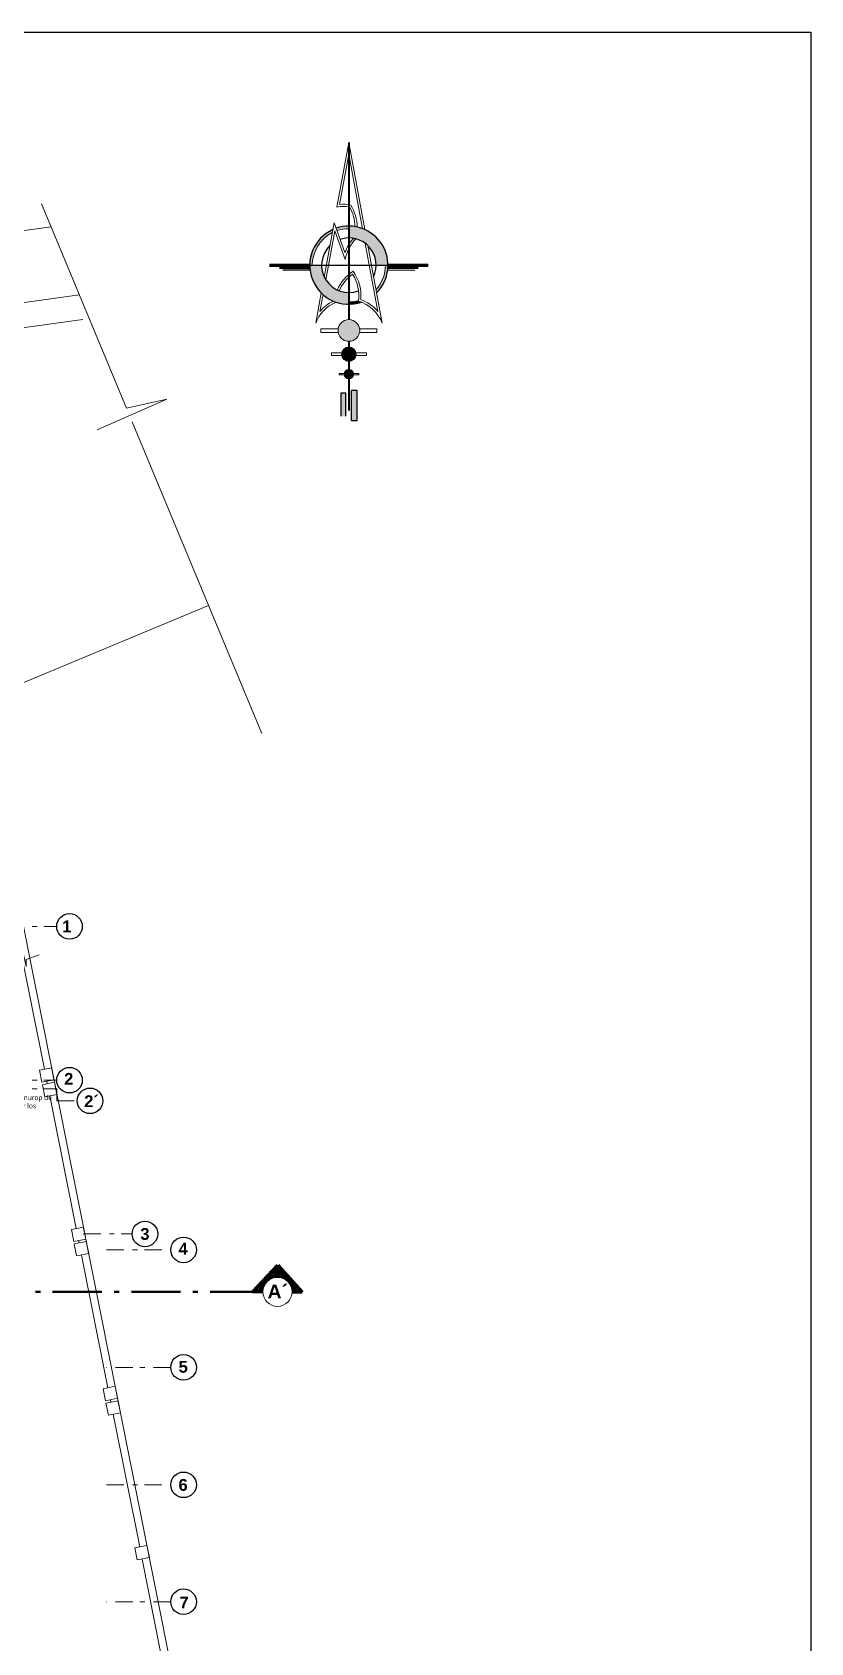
# Model space of a CAD drawing. Header units: metres. Extents: x 28 to 239, y -1 to 113.
# Drawn here: x 131.89 to 147.71, y 80.18 to 112.91 of the extents above; entities that cross this region are included whole.
import ezdxf
from ezdxf import colors
from ezdxf.entities.mleader import LeaderData, LeaderLine
from ezdxf.enums import TextEntityAlignment as Align
from ezdxf.math import Vec2, Vec3

# ---------------------------------------------------------------- set-up
doc = ezdxf.new("R2010")
doc.units = ezdxf.units.M
doc.set_wipeout_variables(frame=1)
for name, pattern in [('1CORTE', [1.5, 1, -0.25, 0, -0.25]), ('ACAD_ISO04W100', [30, 24, -3, 0, -3]), ('Dot & Dashed', [0.670278, 0.352778, -0.176389, 0, -0.141111])]:
    doc.linetypes.add(name, pattern=pattern)
for name, color, linetype, lineweight in [('1', 7, 'Continuous', 5), ('AA. Proyeccion Corte', 10, '1CORTE', 50), ('CORTE_EJE', 31, 'ACAD_ISO04W100', 80), ('Cotas varias El', 253, 'Continuous', 13), ('GRAFO 0 BLANCO', 7, 'Continuous', 0), ('GRAFO 4', 7, 'Continuous', 30), ('GRAFO01', 7, 'Continuous', 0), ('Letras El', 9, 'Continuous', 5), ('NORTE', 7, 'Continuous', 9), ('PISTA', 1, 'Continuous', 5), ('TEXTOS-SUBTITULO', 7, 'Continuous', 30)]:
    doc.layers.add(name, color=color, linetype=linetype, lineweight=lineweight)
doc.layers.add('Mobiliario', color=7, linetype='Continuous', lineweight=0, true_color=0x7f7f7f)
doc.styles.add('Generales', font='trebuc.ttf', dxfattribs={"height": 0.1})
doc.styles.add('GENERATED_STYLE_1', font='arialbd.ttf')
doc.styles.add('TURBO_BASS', font='swisseb.ttf')

# ---------------------------------------------------------------- blocks, each defined once
blk = doc.blocks.new('A$C47EA5D3F')
at = {"extrusion": (7.44261e-05, 0.001628, 0.999999)}
h = blk.add_hatch(color=256, dxfattribs=at)
h.paths.add_polyline_path([(3.29, 3.691), (3.357, 3.733, 0.29558), (2.292, 3.554), (2.335, 3.507, -0.282524)])
h.paths.add_polyline_path([(3.648, 3.449), (3.695, 3.492, 0.083076), (3.437, 3.694), (3.407, 3.637, -0.082797)])
at = {"lineweight": 25, "extrusion": (7.44261e-05, 0.001628, 0.999999)}
h = blk.add_hatch(color=142, dxfattribs=at)
h.set_gradient(color1=(41, 136, 214), color2=(10, 25, 46), tint=1, name='INVSPHERICAL')
h.paths.add_polyline_path([(2.494, 3.334), (2.292, 3.554, 0.414214), (2.23, 2.151), (2.45, 2.353, -0.414214)])
h = blk.add_hatch(color=142, dxfattribs=at)
h.set_gradient(color1=(41, 136, 214), color2=(10, 25, 46), tint=1, name='INVSPHERICAL')
h.paths.add_polyline_path([(3.431, 2.31), (3.633, 2.089, 0.414214), (3.695, 3.492), (3.475, 3.291, -0.414214)])
at = {"extrusion": (7.44261e-05, 0.001628, 0.999999)}
for points in [[(2.489, 1.949, 0.022784), (2.456, 2.024, 0.00433), (2.47, 2.034, -0.067814), (2.277, 2.194), (2.23, 2.151, 0.083153)], [(3.633, 2.089), (3.59, 2.137, -0.186794), (2.965, 1.893), (2.917, 1.83, 0.199292)]]:
    blk.add_hatch(color=256, dxfattribs=at).paths.add_polyline_path(points)
h = blk.add_hatch(color=142, dxfattribs=at)
h.set_gradient(color1=(41, 136, 214), color2=(14, 34, 63), tint=1, name='INVSPHERICAL')
h.paths.add_polyline_path([(2.016, 1.704, 1), (1.467, 1.704, 1)])
h = blk.add_hatch(color=142, dxfattribs=at)
h.set_gradient(color1=(41, 136, 214), color2=(14, 34, 63), tint=1, name='INVSPHERICAL')
h.paths.add_polyline_path([(1.478, 1.295, 1), (1.111, 1.295, 1)])
h = blk.add_hatch(color=142, dxfattribs=at)
h.set_gradient(color1=(41, 136, 214), color2=(14, 34, 63), tint=1, name='INVSPHERICAL')
h.paths.add_polyline_path([(0.803, 0.953, 1), (1.04, 0.953, 1)])
h = blk.add_hatch(color=142, dxfattribs=at)
h.set_gradient(color1=(41, 136, 214), color2=(13, 31, 58), tint=1, name='CURVED')
h.paths.add_polyline_path([(0.34, 0.529), (0.307, 0.657), (0, 0.376), (0.078, 0.29)])
h.paths.add_polyline_path([(0.52, 0.694), (0.441, 0.78), (0.307, 0.657), (0.34, 0.529)])
h = blk.add_hatch(color=142, dxfattribs=at)
h.set_gradient(color1=(41, 136, 214), color2=(13, 31, 58), tint=1, name='CURVED')
h.paths.add_polyline_path([(0.43, 0.414), (0.588, 0.358), (0.197, 0), (0.097, 0.109)])
h.paths.add_polyline_path([(0.659, 0.623), (0.759, 0.514), (0.588, 0.358), (0.43, 0.414)])
at = {"lineweight": 40, "extrusion": (7.44261e-05, 0.001628, 0.999999)}
for p, q in [((5.264, 4.928, -0.005), (1.944, 1.889, 0)), ((1.723, 4.074, -0.003), (2.243, 3.506, -0.002)), ((3.581, 2.045, 0), (4.101, 1.477, 0.001)), ((1.539, 1.518, 0.001), (1.43, 1.418, 0.001)), ((0.834, 0.873, 0.002), (0.242, 0.331, 0.003)), ((1.16, 1.171, 0.001), (1.009, 1.033, 0.002))]:
    blk.add_line(p, q, dxfattribs=at)
at = {"lineweight": 18, "extrusion": (7.44261e-05, 0.001628, 0.999999)}
for p, q in [((5.264, 4.928, -0.005), (3.845, 4.039, -0.003)), ((5.264, 4.928, -0.005), (3.905, 3.134, -0.002)), ((5.047, 4.73, -0.005), (3.883, 3.193, -0.002)), ((5.047, 4.73, -0.005), (3.939, 4.036, -0.003)), ((3.506, 3.827, -0.003), (2.319, 3.082, -0.002)), ((3.506, 3.827, -0.003), (3.132, 3.112, -0.002)), ((3.369, 3.678, -0.003), (2.292, 3.003, -0.002)), ((3.369, 3.678, -0.003), (3.01, 2.992, -0.002)), ((3.654, 2.89, -0.002), (2.592, 1.488, 0.001)), ((1.971, 2.864, -0.001), (1.307, 2.448, -0.001)), ((1.97, 2.801, -0.001), (1.602, 2.57, -0.001)), ((3.657, 2.806, -0.001), (2.445, 1.205, 0.001))]:
    blk.add_line(p, q, dxfattribs=at)
at = {"color": 154, "lineweight": 70, "extrusion": (7.44261e-05, 0.001628, 0.999999)}
for p, q in [((1.601, 4.309, -0.004), (2.292, 3.554, -0.003)), ((3.633, 2.089, 0), (4.324, 1.334, 0.001))]:
    blk.add_line(p, q, dxfattribs=at)
at = {"lineweight": 25, "extrusion": (7.44261e-05, 0.001628, 0.999999)}
for p, q in [((1.743, 3.976, -0.003), (2.209, 3.468, -0.002)), ((3.54, 2.014, 0), (4.005, 1.505, 0.001))]:
    blk.add_line(p, q, dxfattribs=at)
at = {"extrusion": (7.44261e-05, 0.001628, 0.999999)}
blk.add_line((4.049, 3.816, -0.003), (3.734, 3.528, -0.003), dxfattribs=at)
at = {"color": 154, "lineweight": 25, "extrusion": (7.44261e-05, 0.001628, 0.999999)}
blk.add_line((2.292, 3.554, -0.003), (3.633, 2.089, 0), dxfattribs=at)
at = {"extrusion": (7.44261e-05, 0.001628, 0.999999)}
for centre, radius in [((1.742, 1.704, 0.003), 0.275), ((1.295, 1.295, 0.003), 0.183), ((0.921, 0.953, 0.003), 0.119)]:
    blk.add_circle(centre, radius, dxfattribs=at)
at = {"color": 154, "lineweight": 25, "extrusion": (7.44261e-05, 0.001628, 0.999999)}
for radius, start, end in [(0.993, 66.6086, 241.4886), (0.993, 267.3914, 61.471), (0.694, 86.2246, 243.3661), (0.694, 287.0074, 61.0741)]:
    blk.add_arc((2.963, 2.822, 0.003), radius, start, end, dxfattribs=at)
at = {"extrusion": (7.44261e-05, 0.001628, 0.999999)}
for centre, radius, start, end in [((2.963, 2.822, 0.003), 0.929, 69.3699, 132.475), ((2.963, 2.822, 0.003), 0.929, 42.475, 61.4296), ((2.65, 1.527, 0.003), 1.092, 123.5085, 124.026), ((2.963, 2.822, 0.003), 0.929, 222.475, 237.9931), ((2.963, 2.822, 0.003), 0.929, 270.1528, 312.475)]:
    blk.add_arc(centre, radius, start, end, dxfattribs=at)
at = {"lineweight": 18, "extrusion": (7.44261e-05, 0.001628, 0.999999)}
for centre, radius, start, end in [((3.024, 4.152, 0.003), 1.099, 314.3984, 341.8623), ((3.024, 4.152, 0.003), 1.152, 313.8074, 343.0615), ((3.454, 3.435, 0.003), 0.72, 31.3267, 57.0748), ((3.454, 3.435, 0.003), 0.773, 29.5831, 51.0566), ((3.566, 2.052, 0.003), 1.092, 89.1775, 120.6062), ((3.566, 2.052, 0.003), 1.145, 90.9824, 112.2634), ((1.656, 1.625, 0.003), 0.894, 64.6349, 112.8545), ((1.656, 1.625, 0.003), 0.947, 67.0834, 93.255), ((2.65, 1.527, 0.003), 1.145, 76.0718, 107.8403), ((2.65, 1.527, 0.003), 1.092, 78.8351, 107.771), ((1.868, 2.869, 0.003), 1.029, 304.8247, 344.8248), ((1.868, 2.869, 0.003), 1.082, 307.1949, 347.7534), ((1.656, 1.625, 0.003), 0.894, 332.0955, 26.4817), ((1.656, 1.625, 0.003), 0.947, 351.695, 23.7627)]:
    blk.add_arc(centre, radius, start, end, dxfattribs=at)
at = {"layer": 'NORTE', "color": 154, "lineweight": 30, "extrusion": (7.44261e-05, 0.001628, 0.999999)}
for p, q in [((0, 0.376, 0.003), (0.441, 0.78, 0.002)), ((0.078, 0.29, 0.003), (0.52, 0.694, 0.002)), ((0.097, 0.109, 0.003), (0.659, 0.623, 0.002)), ((0.197, 0, 0.003), (0.759, 0.514, 0.003)), ((0.441, 0.78, 0.002), (0.52, 0.694, 0.002)), ((0.759, 0.514, 0.003), (0.659, 0.623, 0.002)), ((0.097, 0.109, 0.003), (0.197, 0, 0.003))]:
    blk.add_line(p, q, dxfattribs=at)
at = {"layer": 'NORTE', "color": 154, "lineweight": 15, "extrusion": (7.44261e-05, 0.001628, 0.999999), "elevation": 0.003}
for points in [[(1.521, 1.867), (1.224, 2.192), (1.294, 2.257), (1.591, 1.933)], [(1.152, 1.41), (0.974, 1.604), (1.019, 1.645), (1.197, 1.45)], [(1.957, 1.533), (2.253, 1.21), (2.182, 1.145), (1.885, 1.47)], [(0.829, 1.027), (0.739, 1.125), (0.764, 1.148), (0.854, 1.05)], [(1.013, 0.877), (1.102, 0.779), (1.077, 0.756), (0.987, 0.854)], [(1.441, 1.184), (1.619, 0.989), (1.575, 0.948), (1.397, 1.143)]]:
    blk.add_lwpolyline(points, dxfattribs=at)

msp = doc.modelspace()

# ---------------------------------------------------------------- hatches: boundary and pattern name
at = {"layer": '1', "lineweight": 5}
h = msp.add_hatch(dxfattribs=at)
h.set_pattern_fill('_USER,_O', scale=0.02, angle=450, pattern_type=0)
h.set_pattern_definition([(90.373563, (287.991617, 30.94177), (0.019999575, 0.000130397), [])])
h.paths.add_polyline_path([(136.879, 87.603, -0.414214), (137.173, 87.305), (137.38, 87.304), (136.881, 87.849), (136.375, 87.31), (136.581, 87.309, -0.414214)])
h = msp.add_hatch(dxfattribs=at)
h.set_pattern_fill('_USER,_O', scale=0.02, angle=450, pattern_type=0)
h.set_pattern_definition([(90.373563, (287.991617, 30.94177), (0.019999575, 0.000130397), [])])
h.paths.add_polyline_path([(136.879, 87.603, -0.414214), (137.173, 87.305), (137.38, 87.304), (136.881, 87.849), (136.375, 87.31), (136.581, 87.309, -0.414214)])

# ---------------------------------------------------------------- linework, layer by layer
at = {"color": 7}
msp.add_lwpolyline([(27.712, 112.912), (147.712, 112.912), (147.712, 22.912), (27.712, 22.912), (27.712, 112.912)], dxfattribs=at)
at = {"layer": '1', "color": 7}
msp.add_circle((136.877, 87.309), 0.296, dxfattribs=at)
msp.add_circle((136.877, 87.309), 0.296, dxfattribs=at)
at = {"layer": 'AA. Proyeccion Corte', "color": 7}
msp.add_line((129.108, 87.309), (136.581, 87.309), dxfattribs=at)
at = {"layer": 'CORTE_EJE', "color": 7, "linetype": 'ACAD_ISO04W100', "ltscale": 0.8}
msp.add_lwpolyline([(136.581, 87.309), (136.375, 87.31), (136.881, 87.849), (137.38, 87.304), (137.173, 87.305)], dxfattribs=at)
msp.add_lwpolyline([(136.581, 87.309), (136.375, 87.31), (136.881, 87.849), (137.38, 87.304), (137.173, 87.305)], dxfattribs=at)
at = {"layer": 'Cotas varias El', "linetype": 'Dot & Dashed'}
for p, q in [((131.361, 94.737), (132.391, 94.737)), ((133.403, 88.162), (134.708, 88.162)), ((134.708, 85.775), (133.403, 85.775)), ((133.403, 83.387), (134.708, 83.387)), ((134.708, 81.012), (133.403, 81.012))]:
    msp.add_line(p, q, dxfattribs=at)
at = {"layer": 'Cotas varias El', "elevation": -2.552}
msp.add_lwpolyline([(131.41, 93.993), (131.698, 94.05), (131.717, 94.17), (131.767, 93.923), (131.767, 94.066), (132.037, 94.16)], dxfattribs=at)
at = {"layer": 'GRAFO 4', "linetype": 'Continuous'}
for centre in [(132.651, 94.737), (133.068, 91.192), (134.183, 88.487), (134.968, 88.162), (134.968, 85.775), (134.968, 83.387), (134.968, 81.012)]:
    msp.add_circle(centre, 0.26, dxfattribs=at)
at = {"layer": 'Mobiliario', "lineweight": 0}
msp.add_line((130.307, 99.111), (135.478, 101.261), dxfattribs=at)
at = {"layer": 'PISTA', "color": 7}
for p, q in [((123.885, 107.803), (132.279, 108.957)), ((124.083, 106.366), (132.855, 107.572)), ((124.151, 105.871), (132.923, 107.076))]:
    msp.add_line(p, q, dxfattribs=at)
for points in [[(132.084, 109.427), (133.811, 105.272)], [(134.626, 105.452), (133.216, 104.833)], [(133.811, 105.272), (134.626, 105.452)], [(133.926, 104.996), (136.56, 98.658)]]:
    msp.add_lwpolyline(points, dxfattribs=at)

# ---------------------------------------------------------------- block references
at = {"layer": 'GRAFO01', "xscale": 0.8, "yscale": 0.8, "zscale": 0.8, "rotation": 47.52500491555515}
msp.add_blockref('A$C47EA5D3F', (138.391, 104.903, -0.001), dxfattribs=at)

# ---------------------------------------------------------------- texts
at = {"char_height": 0.24, "width": 1.011031258713047e-14, "attachment_point": 9, "rotation": 0, "style": 'GENERATED_STYLE_1'}
for s, insert in [('1', (132.69, 94.618)), ('2´', (133.248, 91.065)), ('3', (134.276, 88.363)), ('4', (135.053, 88.067)), ('5', (135.054, 85.663)), ('6', (135.052, 83.263)), ('7', (135.072, 80.875))]:
    msp.add_mtext(s, dxfattribs=dict(at, insert=insert))
at = {"layer": 'TEXTOS-SUBTITULO', "style": 'TURBO_BASS'}
msp.add_text('A´', height=0.2831, rotation=360, dxfattribs=at).set_placement((136.883, 87.176), align=Align.CENTER)

# ---------------------------------------------------------------- next in the draw order: wipeouts: each hides what was drawn before it
at = {"linetype": 'Continuous'}
for points in [[(132.288, 91.863), (132.042, 91.814), (132.091, 91.569), (132.337, 91.618)], [(132.933, 88.627), (132.688, 88.578), (132.737, 88.333), (132.982, 88.382)], [(133.579, 85.391), (133.334, 85.342), (133.383, 85.097), (133.628, 85.146)], [(134.225, 82.155), (133.979, 82.106), (134.028, 81.86), (134.273, 81.909)]]:
    msp.add_wipeout(points, dxfattribs=at).dxf.layer = 'GRAFO 0 BLANCO'

# ---------------------------------------------------------------- next in the draw order: linework, layer by layer
at = {"layer": 'GRAFO 0 BLANCO', "linetype": 'Continuous'}
for p, q in [((131.602, 94.531), (132.141, 91.834)), ((134.126, 81.88), (134.664, 79.183))]:
    msp.add_line(p, q, dxfattribs=at)
at = {"layer": 'GRAFO 0 BLANCO', "color": 7, "linetype": 'Continuous'}
for points in [[(132.288, 91.863), (132.042, 91.814), (132.091, 91.569), (132.337, 91.618)], [(132.933, 88.627), (132.688, 88.578), (132.737, 88.333), (132.982, 88.382)], [(133.579, 85.391), (133.334, 85.342), (133.383, 85.097), (133.628, 85.146)], [(134.225, 82.155), (133.979, 82.106), (134.028, 81.86), (134.273, 81.909)]]:
    msp.add_lwpolyline(points, close=True, dxfattribs=at)

# ---------------------------------------------------------------- next in the draw order: wipeouts: each hides what was drawn before it
at = {"linetype": 'Continuous'}
for points in [[(132.346, 91.569), (132.101, 91.52), (132.15, 91.275), (132.395, 91.324)], [(132.992, 88.333), (132.747, 88.284), (132.796, 88.039), (133.041, 88.088)], [(133.638, 85.097), (133.392, 85.048), (133.441, 84.802), (133.687, 84.851)]]:
    msp.add_wipeout(points, dxfattribs=at).dxf.layer = 'GRAFO 0 BLANCO'

# ---------------------------------------------------------------- next in the draw order: linework, layer by layer
at = {"layer": 'Cotas varias El', "linetype": 'Dot & Dashed'}
for p, q in [((131.361, 91.612), (132.391, 91.612)), ((131.361, 91.437), (132.391, 91.437)), ((132.931, 88.487), (133.923, 88.487))]:
    msp.add_line(p, q, dxfattribs=at)
msp.add_lwpolyline([(132.391, 91.437), (132.391, 91.192), (132.808, 91.192)], dxfattribs=at)
at = {"layer": 'GRAFO 0 BLANCO', "linetype": 'Continuous'}
for p, q in [((131.172, 97.453), (141.604, 45.165)), ((131.172, 97.453), (141.604, 45.165)), ((132.189, 91.589), (132.199, 91.54)), ((132.248, 91.295), (132.786, 88.598)), ((132.835, 88.352), (132.845, 88.303)), ((132.894, 88.058), (133.432, 85.361)), ((133.481, 85.116), (133.491, 85.067)), ((133.539, 84.822), (134.077, 82.125))]:
    msp.add_line(p, q, dxfattribs=at)
at = {"layer": 'GRAFO 0 BLANCO', "color": 7, "linetype": 'Continuous'}
for points in [[(132.346, 91.569), (132.101, 91.52), (132.15, 91.275), (132.395, 91.324)], [(132.992, 88.333), (132.747, 88.284), (132.796, 88.039), (133.041, 88.088)], [(133.638, 85.097), (133.392, 85.048), (133.441, 84.802), (133.687, 84.851)]]:
    msp.add_lwpolyline(points, close=True, dxfattribs=at)
at = {"layer": 'GRAFO 4', "linetype": 'Continuous'}
msp.add_circle((132.651, 91.612), 0.26, dxfattribs=at)

# ---------------------------------------------------------------- next in the draw order: texts
at = {"insert": (132.728, 91.519), "char_height": 0.24, "width": 1.011031258713047e-14, "attachment_point": 9, "rotation": 0, "style": 'GENERATED_STYLE_1'}
msp.add_mtext('2', dxfattribs=at)

# ---------------------------------------------------------------- next in the draw order: leaders
at = {"layer": 'Letras El'}
ml = msp.add_multileader_mtext('Standard', dxfattribs=at)
ml.set_content('{\\H0.86957x;cambio a murop de cabeza por los lavadores} ', color=256, style='Generales')
ml.set_leader_properties()
ml.build(insert=Vec2(0, 0))
ml.multileader.update_dxf_attribs({"text_right_attachment_type": 6, "dogleg_length": 0.36, "arrow_head_size": 0.18})
ctx = ml.context
ctx.base_point, ctx.char_height, ctx.arrow_head_size, ctx.landing_gap_size, ctx.plane_origin = Vec3(130.983, 91.249), 0.115, 0.18, 0.09, Vec3(129.948, 92.969)
ctx.right_attachment = 6
notes = []
notes.append((ctx, [(0, (1, 1, 0), (130.8, 91.249), (1, 0), 0.183, [(0, [(130.224, 91.789)], 0, [])])]))
ctx.mtext.insert, ctx.mtext.width, ctx.mtext.flow_direction = Vec3(131.073, 91.307), 1.42189, 5
for ctx, leaders in notes:
    for number, flags, end, landing, length, lines in leaders:
        leader = LeaderData()
        leader.index, (leader.has_last_leader_line, leader.has_dogleg_vector, leader.attachment_direction) = number, flags
        leader.last_leader_point, leader.dogleg_vector, leader.dogleg_length = Vec3(end), Vec3(landing), length
        for number, points, colour, breaks in lines:
            line = LeaderLine()
            line.index, line.vertices, line.color, line.breaks = number, Vec3.list(points), colors.encode_raw_color(colour), breaks
            leader.lines.append(line)
        ctx.leaders.append(leader)

doc.saveas('drawing.dxf')
